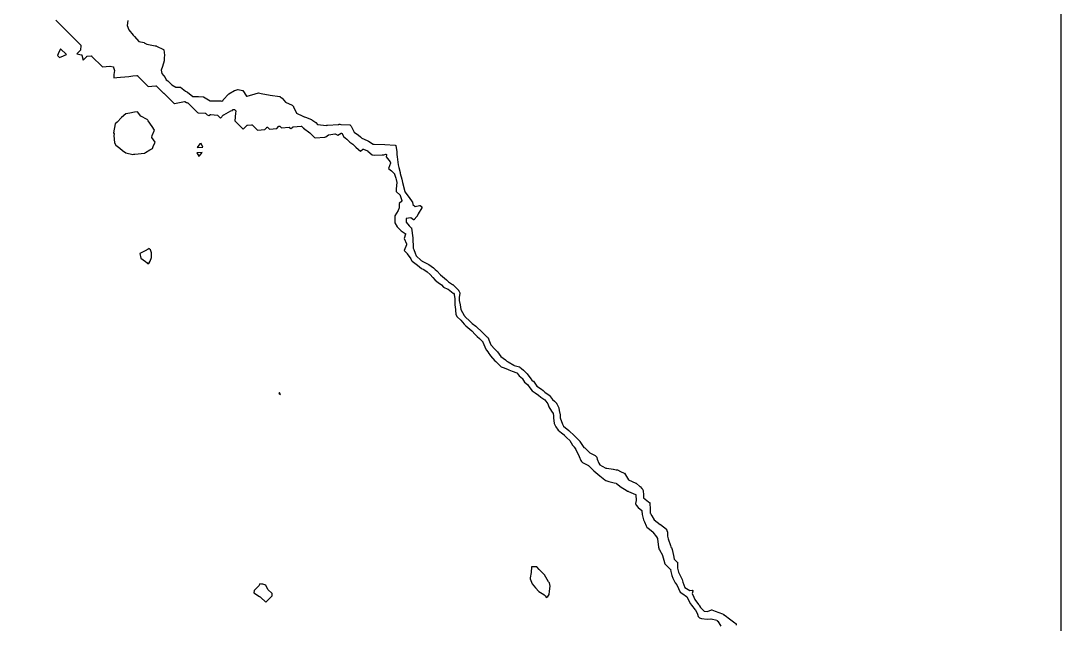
# Model space of a CAD drawing. Header units: millimetres. Extents: x 0 to 500, y 0 to 700.
# Drawn here: x 375.1 to 500, y 275 to 347.4 of the extents above; entities that cross this region are included whole.
import ezdxf

# ---------------------------------------------------------------- set-up
doc = ezdxf.new("R2010")
doc.units = ezdxf.units.MM
for name, color, linetype in [('CORTE', 1, 'Continuous'), ('GRABADO', 5, 'Continuous'), ('HOJA', 8, 'Continuous')]:
    doc.layers.add(name, color=color, linetype=linetype)

msp = doc.modelspace()

# ---------------------------------------------------------------- linework, layer by layer
at = {"layer": 'CORTE'}
msp.add_lwpolyline([(388.01, 347.48), (387.9, 346.87), (388.13, 346.35), (388.64, 345.73), (388.72, 345.65), (388.73, 345.64), (388.78, 345.56), (389.32, 344.97), (389.95, 344.82), (389.95, 344.81), (389.96, 344.81), (389.97, 344.81), (390.26, 344.62), (391.29, 344.43), (391.31, 344.43), (391.32, 344.43), (391.33, 344.43), (391.34, 344.43), (391.34, 344.43), (391.38, 344.42), (391.38, 344.42), (391.43, 344.4), (392.27, 343.99), (392.27, 343.99), (392.28, 343.99), (392.29, 343.98), (392.29, 343.98), (392.3, 343.97), (392.3, 343.96), (392.3, 343.96), (392.31, 343.95), (392.31, 343.94), (392.31, 343.94), (392.4, 343.33), (392.4, 343.32), (392.4, 343.31), (392.37, 342.98), (392.36, 342.66), (392.36, 342.65), (392.36, 342.65), (392.17, 341.95), (392.17, 341.95), (392.01, 341.51), (392.09, 341.12), (392.47, 340.65), (392.48, 340.65), (392.48, 340.64), (392.48, 340.64), (392.6, 340.34), (392.78, 340.22), (392.79, 340.22), (392.79, 340.22), (393.29, 339.76), (393.75, 339.48), (394.26, 339.47), (394.27, 339.47), (394.27, 339.47), (394.28, 339.47), (394.29, 339.46), (394.3, 339.46), (394.3, 339.46), (394.9, 338.99), (395.06, 338.92), (395.06, 338.92), (395.15, 338.87), (395.15, 338.86), (395.8, 338.37), (396.49, 338.36), (396.49, 338.36), (397.05, 338.32), (397.05, 338.32), (397.06, 338.32), (397.07, 338.32), (397.07, 338.31), (397.89, 337.84), (399.15, 337.82), (399.29, 337.81), (399.39, 337.83), (399.42, 337.94), (399.42, 337.95), (399.42, 337.95), (399.43, 337.96), (399.43, 337.96), (399.43, 337.97), (400.13, 338.66), (400.13, 338.67), (400.8, 339.09), (400.81, 339.09), (400.82, 339.09), (400.82, 339.09), (401.21, 339.2), (401.22, 339.2), (401.23, 339.2), (401.23, 339.2), (401.24, 339.2), (401.25, 339.2), (401.75, 339.09), (401.76, 339.09), (401.76, 339.08), (401.77, 339.08), (401.78, 339.08), (401.78, 339.07), (401.79, 339.07), (401.79, 339.06), (401.8, 339.06), (402.25, 338.38), (402.33, 338.38), (403.29, 338.69), (403.29, 338.69), (403.66, 338.78), (403.66, 338.78), (403.67, 338.79), (403.68, 338.78), (404.01, 338.73), (405.09, 338.5), (405.09, 338.5), (405.09, 338.5), (406.24, 338.34), (406.25, 338.34), (406.26, 338.34), (406.26, 338.34), (406.27, 338.33), (406.52, 338.17), (406.52, 338.17), (406.53, 338.16), (406.53, 338.16), (406.92, 337.66), (407.71, 337.3), (407.72, 337.3), (407.72, 337.3), (407.8, 337.24), (407.81, 337.23), (407.81, 337.23), (407.82, 337.22), (407.82, 337.22), (407.88, 337.13), (407.88, 337.13), (408.25, 336.36), (409.01, 335.99), (409.11, 335.94), (409.12, 335.94), (409.12, 335.94), (409.13, 335.93), (409.17, 335.9), (409.31, 335.86), (409.31, 335.86), (410.05, 335.58), (410.05, 335.58), (410.06, 335.57), (410.54, 335.25), (410.55, 335.25), (410.55, 335.24), (410.56, 335.24), (410.76, 334.98), (411.82, 334.89), (411.87, 334.91), (411.88, 334.91), (411.89, 334.91), (411.89, 334.92), (411.97, 334.92), (413.28, 335), (413.31, 335.01), (413.31, 335.01), (413.32, 335.02), (413.38, 335.03), (413.39, 335.03), (413.4, 335.03), (413.4, 335.03), (413.41, 335.03), (413.42, 335.03), (413.57, 334.98), (414.63, 334.95), (414.64, 334.95), (414.65, 334.95), (414.65, 334.95), (414.66, 334.95), (414.67, 334.94), (414.67, 334.94), (414.68, 334.94), (414.68, 334.93), (414.69, 334.93), (414.8, 334.79), (414.81, 334.78), (414.81, 334.78), (415.16, 334.09), (415.69, 333.73), (415.69, 333.73), (415.9, 333.53), (416.09, 333.35), (416.73, 333.09), (416.73, 333.09), (416.89, 333), (416.89, 333), (417.44, 332.65), (417.55, 332.63), (418.82, 332.6), (418.82, 332.6), (418.83, 332.6), (418.83, 332.6), (418.84, 332.6), (420.07, 332.53), (420.08, 332.53), (420.09, 332.53), (420.09, 332.53), (420.1, 332.52), (420.1, 332.52), (420.11, 332.52), (420.12, 332.51), (420.12, 332.51), (420.13, 332.5), (420.13, 332.49), (420.13, 332.49), (420.14, 332.48), (420.14, 332.47), (420.14, 332.47), (420.26, 331.7), (420.26, 331.7), (420.29, 331.31), (420.31, 331.25), (420.31, 331.25), (420.31, 331.24), (420.31, 331.23), (420.31, 331.13), (420.45, 330.16), (420.52, 329.84), (420.66, 329.22), (420.69, 329.1), (420.89, 328.44), (420.89, 328.44), (420.95, 328.04), (421.18, 327.12), (421.19, 327.12), (421.19, 327.11), (421.19, 327.11), (421.19, 327.05), (421.2, 327.04), (421.2, 327.04), (421.21, 327.03), (421.21, 327.02), (421.22, 327.01), (421.22, 327.01), (421.25, 326.92), (421.74, 326.25), (422.13, 325.72), (422.13, 325.72), (422.14, 325.71), (422.14, 325.7), (422.14, 325.7), (422.14, 325.69), (422.2, 325.39), (422.46, 325.15), (423.01, 325.26), (423.02, 325.27), (423.03, 325.27), (423.04, 325.27), (423.04, 325.26), (423.05, 325.26), (423.06, 325.26), (423.06, 325.26), (423.23, 325.16), (423.23, 325.16), (423.24, 325.15), (423.24, 325.15), (423.25, 325.14), (423.25, 325.13), (423.26, 325.13), (423.26, 325.12), (423.26, 325.12), (423.26, 325.11), (423.27, 325.03), (423.27, 325.02), (423.27, 325.02), (423.27, 325.01), (423.27, 325), (423.27, 324.99), (423.26, 324.98), (422.82, 324.28), (422.7, 323.98), (422.69, 323.98), (422.69, 323.97), (422.37, 323.58), (422.36, 323.57), (422.35, 323.56), (422.34, 323.56), (422.33, 323.55), (422.32, 323.55), (422.3, 323.55), (422.29, 323.55), (422.29, 323.55), (422.28, 323.56), (422.27, 323.56), (422.27, 323.56), (421.94, 323.79), (421.38, 323.71), (421.41, 323.27), (421.75, 322.84), (422.01, 322.61), (422.01, 322.61), (422.02, 322.6), (422.02, 322.6), (422.03, 322.59), (422.03, 322.58), (422.03, 322.57), (422.03, 322.57), (422.18, 321.4), (422.18, 321.4), (422.18, 321.4), (422.25, 320.17), (422.33, 320.01), (422.33, 320.01), (422.33, 320), (422.46, 319.57), (422.6, 319.25), (423.2, 318.69), (423.27, 318.64), (423.27, 318.64), (423.32, 318.6), (423.54, 318.49), (423.54, 318.49), (424.11, 318.18), (424.11, 318.18), (424.68, 317.81), (424.68, 317.8), (424.69, 317.8), (424.87, 317.61), (425.09, 317.43), (425.09, 317.43), (425.53, 316.96), (426, 316.57), (426, 316.57), (426.24, 316.36), (426.48, 316.13), (426.97, 315.8), (426.98, 315.79), (427.33, 315.47), (427.33, 315.47), (427.65, 315.14), (427.65, 315.14), (427.65, 315.13), (427.66, 315.13), (427.83, 314.8), (427.84, 314.79), (427.84, 314.79), (427.84, 314.78), (427.84, 314.77), (427.84, 314.76), (427.75, 314.25), (427.74, 313.87), (427.89, 313.36), (427.89, 313.35), (427.97, 312.8), (428.37, 312.09), (428.42, 312.01), (428.43, 312), (428.43, 311.99), (428.45, 311.97), (429.08, 311.34), (429.33, 311.13), (429.76, 310.78), (429.76, 310.78), (429.79, 310.74), (429.83, 310.71), (430.47, 310.11), (431.08, 309.53), (431.08, 309.53), (431.14, 309.47), (431.2, 309.41), (431.2, 309.4), (431.21, 309.4), (431.21, 309.39), (431.22, 309.39), (431.32, 309.14), (431.57, 308.57), (432.05, 308.05), (432.05, 308.05), (432.18, 307.88), (432.35, 307.71), (432.35, 307.7), (432.75, 307.15), (433.3, 306.75), (433.31, 306.75), (433.47, 306.58), (433.64, 306.51), (433.64, 306.51), (433.65, 306.51), (434.3, 306.11), (434.36, 306.09), (435.01, 305.9), (435.01, 305.9), (435.02, 305.89), (435.24, 305.73), (435.25, 305.72), (435.46, 305.51), (435.92, 305.08), (435.93, 305.07), (435.93, 305.07), (436.35, 304.48), (436.47, 304.32), (436.65, 304.19), (436.65, 304.19), (436.66, 304.18), (436.66, 304.18), (437.07, 303.61), (437.64, 303.23), (437.65, 303.23), (437.84, 303.07), (438.03, 302.89), (438.57, 302.5), (438.58, 302.5), (438.58, 302.49), (438.58, 302.49), (438.97, 301.98), (439.19, 301.8), (439.41, 301.58), (439.41, 301.57), (439.42, 301.57), (439.42, 301.56), (439.73, 300.99), (439.73, 300.98), (439.73, 300.98), (439.73, 300.97), (439.76, 300.69), (439.86, 300.15), (439.86, 300.14), (439.86, 300.14), (439.87, 299.79), (440.15, 299.03), (440.23, 298.88), (440.28, 298.8), (440.92, 298.29), (440.92, 298.29), (441.58, 297.64), (441.72, 297.5), (442.24, 296.99), (442.25, 296.98), (442.25, 296.97), (442.73, 296.23), (442.75, 296.22), (442.75, 296.22), (442.82, 296.19), (442.82, 296.18), (442.83, 296.18), (442.83, 296.18), (443.43, 295.58), (444.06, 295.29), (444.06, 295.28), (444.07, 295.28), (444.07, 295.28), (444.07, 295.27), (444.27, 295.08), (444.27, 295.08), (444.28, 295.07), (444.28, 295.07), (444.28, 295.06), (444.29, 295.05), (444.29, 295.04), (444.29, 295.04), (444.29, 295.04), (444.3, 294.84), (444.51, 294.37), (444.64, 294.14), (444.9, 293.99), (445.34, 293.76), (445.48, 293.74), (446.25, 293.65), (446.26, 293.65), (446.26, 293.65), (446.6, 293.55), (446.73, 293.55), (446.74, 293.55), (446.75, 293.55), (446.75, 293.54), (446.76, 293.54), (447.11, 293.35), (447.55, 293.16), (447.55, 293.16), (447.56, 293.16), (447.57, 293.15), (447.57, 293.15), (447.58, 293.14), (447.58, 293.14), (448.09, 292.37), (448.09, 292.37), (448.97, 291.96), (448.98, 291.96), (448.98, 291.96), (448.99, 291.96), (449.45, 291.57), (449.46, 291.57), (449.69, 291.33), (449.69, 291.33), (449.7, 291.33), (449.7, 291.32), (449.84, 291.07), (449.85, 291.07), (449.85, 291.06), (449.85, 291.05), (449.85, 291.05), (449.87, 290.57), (449.89, 290.2), (450.48, 289.73), (450.6, 289.63), (450.6, 289.63), (450.61, 289.63), (450.61, 289.62), (450.62, 289.62), (450.62, 289.61), (450.62, 289.6), (450.63, 289.59), (450.63, 289.58), (450.66, 288.81), (450.69, 288.36), (450.72, 288.3), (450.86, 288.03), (451.14, 287.54), (451.89, 287), (451.89, 287), (451.89, 286.99), (451.89, 286.99), (451.9, 286.99), (451.9, 286.99), (452.63, 286.42), (452.63, 286.42), (452.64, 286.42), (452.64, 286.41), (452.65, 286.4), (452.65, 286.39), (452.73, 286.15), (452.73, 286.14), (452.74, 286.13), (452.75, 285.6), (452.85, 285.28), (453.12, 284.47), (453.12, 284.46), (453.16, 284.3), (453.2, 284.25), (453.21, 284.25), (453.21, 284.24), (453.21, 284.24), (453.22, 284.23), (453.31, 284), (453.31, 284), (453.49, 283.29), (453.49, 283.28), (453.57, 282.84), (453.93, 282.47), (453.94, 282.47), (453.94, 282.46), (453.95, 282.45), (453.95, 282.45), (453.95, 282.44), (453.95, 282.43), (453.97, 281.76), (454.03, 281.43), (454.08, 281.26), (454.22, 280.94), (454.52, 280.41), (454.52, 280.4), (454.52, 280.4), (454.52, 280.39), (454.59, 280.06), (454.84, 279.44), (455.43, 279.06), (455.71, 279.1), (455.72, 279.1), (455.73, 279.1), (455.74, 279.1), (455.75, 279.1), (455.76, 279.1), (455.76, 279.09), (455.77, 279.09), (455.77, 279.08), (455.78, 279.08), (455.78, 279.07), (455.79, 279.07), (455.79, 279.06), (455.8, 279.05), (455.8, 279.04), (455.8, 279.03), (455.8, 279.02), (455.8, 279.01), (455.72, 278.72), (455.91, 278.26), (456.04, 278.01), (456.48, 277.4), (456.59, 277.27), (456.6, 277.26), (456.6, 277.25), (456.72, 277.02), (457.16, 276.58), (457.57, 276.57), (458.03, 276.74), (458.04, 276.74), (458.04, 276.74), (458.06, 276.74), (458.07, 276.74), (458.07, 276.74), (458.08, 276.74), (458.48, 276.59), (459.37, 276.26), (459.44, 276.24), (459.44, 276.24), (459.45, 276.23), (459.46, 276.23), (459.46, 276.22), (459.47, 276.22), (459.47, 276.21), (459.49, 276.19), (459.66, 276.09), (459.66, 276.09), (460.21, 275.68), (460.21, 275.68), (460.82, 275.19), (460.95, 275.11), (460.96, 275.11), (460.97, 275.1), (460.97, 275.1), (460.98, 275.09), (460.98, 275.09), (460.99, 275.08), (460.99, 275.07), (460.99, 275.06), (460.99, 275.05), (460.99, 274.9)], dxfattribs=at)
at = {"layer": 'GRABADO'}
msp.add_lwpolyline([(379.34, 347.51), (382.34, 344.51), (382.34, 344.51), (382.35, 344.5), (382.35, 344.49), (382.36, 344.49), (382.36, 344.48), (382.36, 344.47), (382.36, 344.47), (382.36, 344.46), (382.36, 344.45), (382.32, 343.96), (382.32, 343.95), (382.31, 343.95), (382.31, 343.94), (382.31, 343.93), (382.3, 343.92), (382.3, 343.92), (381.87, 343.49), (382.43, 343.35), (382.44, 343.35), (382.45, 343.34), (382.45, 343.34), (382.46, 343.34), (382.46, 343.33), (382.47, 343.32), (382.47, 343.32), (382.48, 343.31), (382.48, 343.31), (382.48, 343.3), (382.49, 343.3), (382.63, 342.73), (383.06, 343.16), (383.06, 343.16), (383.07, 343.17), (383.08, 343.17), (383.09, 343.18), (383.1, 343.18), (383.59, 343.22), (383.6, 343.22), (383.6, 343.22), (383.61, 343.22), (383.62, 343.22), (383.63, 343.22), (383.63, 343.21), (383.64, 343.21), (383.64, 343.21), (383.65, 343.2), (384.94, 341.92), (385.38, 341.95), (385.85, 342), (385.86, 342), (385.87, 342), (385.87, 342), (386.23, 341.91), (386.24, 341.91), (386.25, 341.9), (386.25, 341.9), (386.26, 341.9), (386.27, 341.89), (386.27, 341.89), (386.28, 341.88), (386.28, 341.87), (386.28, 341.87), (386.29, 341.86), (386.29, 341.85), (386.38, 341.49), (386.38, 341.49), (386.38, 341.48), (386.38, 341.47), (386.33, 341), (386.3, 340.61), (386.69, 340.64), (387.13, 340.69), (387.13, 340.69), (387.62, 340.73), (387.62, 340.73), (388.13, 340.77), (388.6, 340.82), (389.09, 340.86), (389.1, 340.86), (389.11, 340.86), (389.11, 340.86), (389.12, 340.86), (389.13, 340.86), (389.14, 340.86), (389.14, 340.85), (389.15, 340.85), (389.15, 340.84), (390.44, 339.56), (390.88, 339.6), (391.36, 339.64), (391.36, 339.64), (391.37, 339.64), (391.37, 339.64), (391.38, 339.64), (391.39, 339.63), (391.4, 339.63), (391.4, 339.63), (391.41, 339.62), (391.65, 339.41), (392.29, 338.77), (392.29, 338.77), (392.31, 338.76), (392.31, 338.76), (392.32, 338.75), (392.33, 338.75), (392.33, 338.75), (393.57, 337.51), (393.59, 337.51), (393.59, 337.52), (393.6, 337.52), (394.8, 337.76), (394.81, 337.76), (394.81, 337.76), (394.82, 337.76), (394.83, 337.76), (394.83, 337.76), (394.84, 337.75), (394.85, 337.75), (394.85, 337.75), (395.04, 337.64), (395.04, 337.63), (395.06, 337.62), (395.16, 337.6), (395.16, 337.59), (395.17, 337.59), (395.17, 337.59), (395.18, 337.58), (395.19, 337.58), (395.19, 337.58), (396.35, 336.42), (396.44, 336.41), (397.27, 336.36), (397.27, 336.36), (397.28, 336.36), (397.29, 336.36), (397.3, 336.35), (397.3, 336.35), (397.31, 336.35), (397.32, 336.34), (397.52, 336.14), (397.71, 336.09), (397.93, 336.18), (397.94, 336.19), (397.94, 336.19), (397.95, 336.19), (397.96, 336.19), (398.76, 336.1), (398.76, 336.1), (398.77, 336.1), (398.78, 336.09), (398.79, 336.09), (398.79, 336.08), (398.8, 336.08), (399.11, 335.77), (399.49, 336.16), (399.5, 336.16), (399.5, 336.16), (400.34, 336.64), (400.35, 336.64), (400.36, 336.64), (400.36, 336.64), (400.55, 336.67), (400.56, 336.73), (400.56, 336.74), (400.56, 336.75), (400.57, 336.75), (400.57, 336.76), (400.58, 336.76), (400.58, 336.77), (400.59, 336.77), (400.59, 336.78), (400.6, 336.78), (400.61, 336.79), (400.62, 336.79), (400.62, 336.79), (400.75, 336.8), (400.75, 336.8), (400.76, 336.8), (400.77, 336.8), (400.78, 336.8), (400.79, 336.8), (400.79, 336.79), (400.8, 336.79), (400.81, 336.78), (400.81, 336.78), (400.92, 336.67), (400.93, 336.66), (400.93, 336.66), (400.93, 336.65), (400.94, 336.64), (400.94, 336.64), (400.94, 336.63), (400.94, 336.62), (400.94, 336.61), (400.94, 336.61), (400.92, 336.36), (400.84, 335.45), (401.85, 334.44), (402.31, 334.9), (402.32, 334.91), (402.32, 334.91), (402.33, 334.92), (402.34, 334.92), (402.34, 334.92), (402.35, 334.92), (402.36, 334.92), (402.85, 334.97), (402.85, 334.97), (402.86, 334.97), (402.87, 334.97), (402.88, 334.97), (402.88, 334.96), (402.89, 334.96), (402.9, 334.96), (402.9, 334.95), (402.91, 334.95), (403.54, 334.32), (404.43, 334.4), (404.68, 334.65), (404.68, 334.65), (404.69, 334.66), (404.69, 334.66), (404.7, 334.67), (404.71, 334.67), (404.72, 334.67), (404.73, 334.67), (404.74, 334.67), (404.74, 334.67), (404.75, 334.67), (404.76, 334.66), (404.76, 334.66), (404.77, 334.66), (404.78, 334.65), (404.78, 334.65), (404.98, 334.45), (405.87, 334.53), (406.12, 334.78), (406.12, 334.78), (406.13, 334.79), (406.14, 334.79), (406.15, 334.8), (406.15, 334.8), (406.16, 334.8), (406.17, 334.8), (406.18, 334.8), (406.19, 334.8), (406.19, 334.8), (406.2, 334.79), (406.2, 334.79), (406.21, 334.79), (406.22, 334.78), (406.22, 334.78), (406.42, 334.58), (407.34, 334.66), (407.34, 334.66), (407.35, 334.66), (407.36, 334.66), (407.37, 334.66), (407.37, 334.66), (407.38, 334.65), (407.39, 334.65), (407.57, 334.51), (407.79, 334.69), (407.79, 334.7), (407.8, 334.7), (407.81, 334.71), (407.82, 334.71), (407.82, 334.71), (408.78, 334.79), (408.78, 334.79), (408.79, 334.79), (408.8, 334.79), (408.81, 334.79), (408.81, 334.79), (408.82, 334.78), (408.83, 334.78), (408.83, 334.78), (409.05, 334.58), (409.05, 334.58), (409.05, 334.58), (409.06, 334.58), (409.08, 334.56), (409.08, 334.56), (409.82, 334.01), (409.82, 334), (410.38, 333.44), (410.46, 333.39), (411.64, 333.49), (411.74, 333.52), (412.09, 333.75), (412.09, 333.75), (412.1, 333.75), (412.11, 333.76), (412.11, 333.76), (412.82, 333.89), (412.83, 333.89), (412.83, 333.89), (412.84, 333.89), (412.86, 333.88), (412.86, 333.88), (412.87, 333.88), (413.21, 333.71), (413.6, 333.95), (413.6, 333.95), (413.61, 333.96), (413.62, 333.96), (413.62, 333.96), (413.63, 333.96), (413.64, 333.96), (413.65, 333.96), (413.65, 333.96), (413.66, 333.96), (413.67, 333.95), (413.67, 333.95), (413.68, 333.95), (413.68, 333.94), (413.69, 333.94), (413.69, 333.93), (413.7, 333.93), (413.7, 333.92), (413.7, 333.92), (413.86, 333.55), (414.28, 333.23), (414.28, 333.23), (414.62, 332.89), (414.98, 332.63), (414.98, 332.62), (415.34, 332.27), (415.68, 332.01), (415.68, 332), (415.9, 331.78), (416.2, 332.03), (416.21, 332.03), (416.21, 332.04), (416.22, 332.04), (416.23, 332.04), (416.24, 332.04), (416.24, 332.04), (416.25, 332.04), (416.26, 332.04), (416.27, 332.04), (416.27, 332.04), (416.28, 332.04), (416.77, 331.82), (416.78, 331.82), (416.78, 331.81), (416.79, 331.81), (417.32, 331.37), (417.56, 331.33), (418.51, 331.35), (418.71, 331.37), (418.95, 331.43), (418.95, 331.43), (418.96, 331.43), (418.97, 331.43), (418.98, 331.43), (418.98, 331.42), (418.99, 331.42), (419, 331.42), (419, 331.42), (419.01, 331.41), (419.01, 331.41), (419.02, 331.4), (419.02, 331.4), (419.03, 331.39), (419.03, 331.39), (419.03, 331.38), (419.04, 331.37), (419.04, 331.36), (419.04, 331.36), (419.04, 331.35), (419.04, 331.34), (419.01, 331.13), (419.46, 330.52), (419.46, 330.52), (419.47, 330.51), (419.47, 330.5), (419.47, 330.5), (419.5, 330.38), (419.5, 330.37), (419.5, 330.37), (419.5, 330.36), (419.5, 330.35), (419.5, 330.34), (419.5, 330.34), (419.29, 329.73), (419.64, 329.42), (420, 329.06), (420, 329.06), (420, 329.05), (420.01, 329.05), (420.01, 329.04), (420.01, 329.03), (420.15, 328.56), (420.2, 328.38), (420.2, 328.38), (420.26, 328.04), (420.26, 328.04), (420.26, 328.03), (420.26, 328.03), (420.19, 327.26), (420.19, 326.96), (420.67, 326.51), (420.68, 326.51), (420.68, 326.5), (420.68, 326.49), (420.69, 326.48), (420.69, 326.48), (420.87, 325.87), (420.88, 325.86), (420.88, 325.85), (420.88, 325.84), (420.88, 325.83), (420.87, 325.82), (420.87, 325.82), (420.87, 325.81), (420.86, 325.8), (420.86, 325.79), (420.57, 325.5), (420.55, 325), (420.55, 325), (420.55, 324.99), (420.55, 324.98), (420.44, 324.68), (420.44, 324.67), (420.43, 324.67), (420.02, 324.03), (420.02, 323.56), (420.04, 323.21), (420.31, 322.7), (420.57, 322.48), (420.8, 322.25), (421.29, 321.91), (421.3, 321.9), (421.3, 321.9), (421.3, 321.89), (421.31, 321.89), (421.31, 321.88), (421.32, 321.87), (421.32, 321.87), (421.32, 321.86), (421.32, 321.85), (421.32, 321.84), (421.32, 321.83), (421.32, 321.82), (421.16, 321.31), (421.43, 320.68), (421.43, 320.67), (421.43, 320.66), (421.44, 320.65), (421.44, 320.57), (421.44, 320.56), (421.44, 320.56), (421.44, 320.55), (421.44, 320.54), (421.44, 320.54), (421.14, 319.89), (421.53, 319.5), (421.53, 319.5), (421.53, 319.49), (421.94, 318.87), (421.94, 318.87), (421.94, 318.87), (422.03, 318.68), (422.12, 318.59), (422.75, 318.13), (422.76, 318.12), (423.24, 317.72), (423.51, 317.59), (423.51, 317.59), (423.91, 317.33), (423.91, 317.33), (423.92, 317.32), (424.27, 317), (424.27, 317), (424.58, 316.63), (424.88, 316.31), (425.25, 316.02), (425.62, 315.74), (425.62, 315.74), (425.89, 315.47), (426.41, 315.25), (426.41, 315.25), (426.42, 315.25), (426.42, 315.25), (427.05, 314.75), (427.06, 314.75), (427.15, 314.65), (427.16, 314.65), (427.16, 314.64), (427.17, 314.63), (427.17, 314.63), (427.17, 314.62), (427.17, 314.61), (427.17, 314.61), (427.23, 314.08), (427.23, 314.08), (427.23, 313.35), (427.24, 313.3), (427.24, 313.29), (427.26, 313.19), (427.26, 313.19), (427.37, 312.2), (427.52, 311.92), (427.95, 311.52), (427.95, 311.51), (428.36, 311.03), (428.56, 310.83), (428.81, 310.62), (428.81, 310.62), (429.27, 310.22), (429.27, 310.22), (429.67, 309.78), (429.92, 309.56), (430.18, 309.32), (430.58, 308.91), (430.59, 308.9), (430.59, 308.9), (430.6, 308.89), (430.6, 308.89), (430.96, 308.02), (430.98, 307.97), (430.99, 307.96), (431, 307.96), (431.24, 307.66), (431.24, 307.65), (431.53, 307.22), (432.05, 306.63), (432.14, 306.54), (432.23, 306.47), (432.23, 306.47), (432.79, 305.91), (433.03, 305.85), (433.03, 305.85), (433.56, 305.64), (433.56, 305.64), (433.57, 305.63), (433.72, 305.54), (434.1, 305.41), (434.1, 305.41), (434.68, 305.19), (434.68, 305.19), (434.69, 305.18), (434.7, 305.18), (434.7, 305.18), (434.71, 305.17), (434.71, 305.17), (434.95, 304.85), (435.34, 304.5), (435.34, 304.49), (435.35, 304.49), (435.35, 304.48), (435.59, 304.09), (435.95, 303.8), (435.95, 303.8), (435.96, 303.8), (435.96, 303.79), (436.25, 303.4), (436.52, 303.05), (436.88, 302.79), (437.26, 302.5), (437.56, 302.28), (438.02, 301.95), (438.02, 301.95), (438.03, 301.94), (438.03, 301.94), (438.39, 301.48), (438.39, 301.47), (438.39, 301.47), (438.4, 301.46), (438.53, 301.11), (438.85, 300.58), (439.03, 300.3), (439.03, 300.29), (439.03, 300.29), (439.04, 300.28), (439.04, 300.28), (439.07, 300.08), (439.07, 300.08), (439.08, 300.07), (439.08, 299.79), (439.16, 299.1), (439.34, 298.7), (439.64, 298.32), (440.03, 298.01), (440.03, 298.01), (440.36, 297.74), (440.37, 297.73), (440.69, 297.41), (441.03, 297.09), (441.04, 297.08), (441.04, 297.08), (441.04, 297.07), (441.34, 296.52), (441.56, 296.3), (441.56, 296.3), (441.57, 296.29), (441.72, 296.06), (441.73, 296.05), (442.03, 295.43), (442.15, 295.17), (442.15, 295.17), (442.37, 294.68), (442.43, 294.54), (442.56, 294.44), (443.2, 294.12), (443.25, 294.09), (443.25, 294.09), (443.26, 294.09), (443.26, 294.08), (443.91, 293.44), (443.91, 293.43), (443.92, 293.43), (443.92, 293.42), (443.92, 293.42), (444.63, 292.84), (445.23, 292.35), (445.36, 292.28), (445.71, 292.17), (446.35, 291.98), (446.59, 291.94), (446.6, 291.94), (446.6, 291.94), (446.61, 291.93), (446.62, 291.93), (446.62, 291.93), (447.21, 291.49), (447.78, 291.11), (447.95, 291.01), (448, 291), (448, 291), (448, 290.99), (448.01, 290.99), (448.02, 290.99), (448.07, 290.95), (448.91, 290.6), (448.92, 290.6), (448.92, 290.59), (448.93, 290.59), (448.94, 290.58), (448.94, 290.58), (448.95, 290.57), (448.95, 290.57), (448.95, 290.56), (448.96, 290.55), (448.96, 290.54), (448.96, 290.54), (448.98, 289.88), (448.98, 289.87), (448.98, 289.86), (448.9, 289.53), (449.01, 289.32), (449.23, 289.03), (449.66, 288.69), (449.66, 288.69), (449.66, 288.68), (449.67, 288.67), (449.67, 288.67), (449.68, 288.66), (449.68, 288.65), (449.68, 288.65), (449.68, 288.64), (449.71, 288.18), (449.89, 287.56), (449.99, 287.32), (450.18, 286.82), (450.27, 286.67), (450.42, 286.55), (451, 286.11), (451, 286.1), (451.01, 286.1), (451.01, 286.09), (451.42, 285.51), (451.42, 285.51), (451.55, 285.31), (451.55, 285.3), (451.55, 285.29), (451.56, 285.29), (451.56, 285.28), (451.68, 284.29), (451.72, 284.14), (451.73, 284.09), (451.8, 283.95), (452.16, 283.3), (452.17, 283.29), (452.17, 283.29), (452.17, 283.28), (452.31, 282.71), (452.45, 282.27), (453.09, 281.63), (453.09, 281.63), (453.1, 281.62), (453.1, 281.61), (453.1, 281.61), (453.11, 281.6), (453.11, 281.6), (453.16, 281.35), (453.27, 280.89), (453.38, 280.57), (453.67, 280), (453.86, 279.77), (453.86, 279.77), (453.86, 279.76), (453.86, 279.76), (454.07, 279.3), (454.28, 278.89), (454.58, 278.67), (455.05, 278.37), (455.06, 278.37), (455.06, 278.36), (455.06, 278.36), (455.07, 278.35), (455.36, 277.76), (455.51, 277.48), (455.62, 277.32), (456.09, 276.76), (456.09, 276.76), (456.1, 276.75), (456.35, 276.25), (456.36, 276.24), (456.43, 275.95), (456.5, 275.87), (456.58, 275.79), (456.85, 275.73), (457.51, 275.65), (457.95, 275.69), (457.96, 275.69), (457.97, 275.69), (457.98, 275.69), (458.66, 275.5), (458.66, 275.5), (458.69, 275.49), (458.7, 275.49), (458.71, 275.49), (458.71, 275.48), (458.72, 275.48), (458.73, 275.47), (458.73, 275.47), (458.77, 275.4), (458.78, 275.4), (459.17, 274.79)], dxfattribs=at)
for points in [[(379.64, 343.46), (379.56, 343.26), (379.78, 343.04), (379.98, 343.13), (380.61, 343.39), (379.91, 344.09), (379.64, 343.46)], [(388.7, 331.44), (388.85, 331.45), (389.99, 331.55), (390.12, 331.63), (390.63, 331.94), (390.95, 332.1), (391.03, 332.34), (391.29, 332.88), (390.86, 333.44), (390.9, 333.69), (391.21, 334.31), (390.91, 334.76), (390.45, 335.44), (390.39, 335.53), (390.3, 335.59), (389.57, 336.01), (389.16, 336.51), (388.8, 336.47), (388.23, 336.34), (387.77, 336.27), (387.22, 335.84), (386.71, 335.27), (386.46, 335.06), (386.29, 333.99), (386.37, 333.87), (386.31, 333.68), (386.38, 332.78), (386.54, 332.5), (387.02, 332.17), (387.37, 331.86), (387.74, 331.61), (388.6, 331.4), (388.7, 331.44)], [(397, 332.29), (396.78, 332.71), (396.65, 332.68), (396.33, 332.23), (397, 332.29)], [(396.59, 331.22), (396.92, 331.65), (396.26, 331.59), (396.51, 331.21), (396.59, 331.22)], [(390.69, 318.58), (390.85, 319.05), (390.82, 319.58), (390.71, 319.94), (390.61, 320.03), (390.55, 320.11), (390.44, 320.03), (390.09, 319.84), (389.45, 319.51), (389.56, 318.95), (390.13, 318.54), (390.3, 318.41), (390.39, 318.29), (390.55, 318.38), (390.69, 318.58)], [(406.14, 302.77), (406.13, 302.77), (406.13, 302.75), (406.16, 302.71), (406.32, 302.61), (406.22, 302.77), (406.2, 302.8), (406.16, 302.78), (406.14, 302.77)], [(438.54, 278.61), (438.59, 279.01), (438.67, 279.6), (438.61, 279.99), (438.47, 280.13), (438.33, 280.38), (437.99, 280.96), (437.34, 281.61), (437.07, 281.93), (436.43, 281.92), (436.43, 281.92), (436.42, 281.91), (436.39, 281.23), (436.26, 280.59), (436.27, 280.48), (436.53, 279.86), (436.7, 279.64), (436.92, 279.4), (437.3, 278.95), (437.91, 278.59), (438.11, 278.43), (438.21, 278.23), (438.41, 278.36), (438.54, 278.61)], [(404.57, 277.67), (405.27, 278.38), (405.31, 278.42), (405.31, 278.45), (405.33, 278.5), (405.3, 278.71), (404.79, 279.21), (404.57, 279.73), (404.21, 279.85), (404.04, 279.83), (403.85, 279.87), (403.75, 279.66), (403.16, 279.07), (403.13, 278.8), (403.78, 278.34), (403.86, 278.3), (403.93, 278.29), (404.54, 277.67), (404.57, 277.67)]]:
    msp.add_lwpolyline(points, close=True, dxfattribs=at)
at = {"layer": 'HOJA'}
msp.add_lwpolyline([(0, 0), (500, 0), (500, 700), (0, 700)], close=True, dxfattribs=at)

doc.saveas('drawing.dxf')
